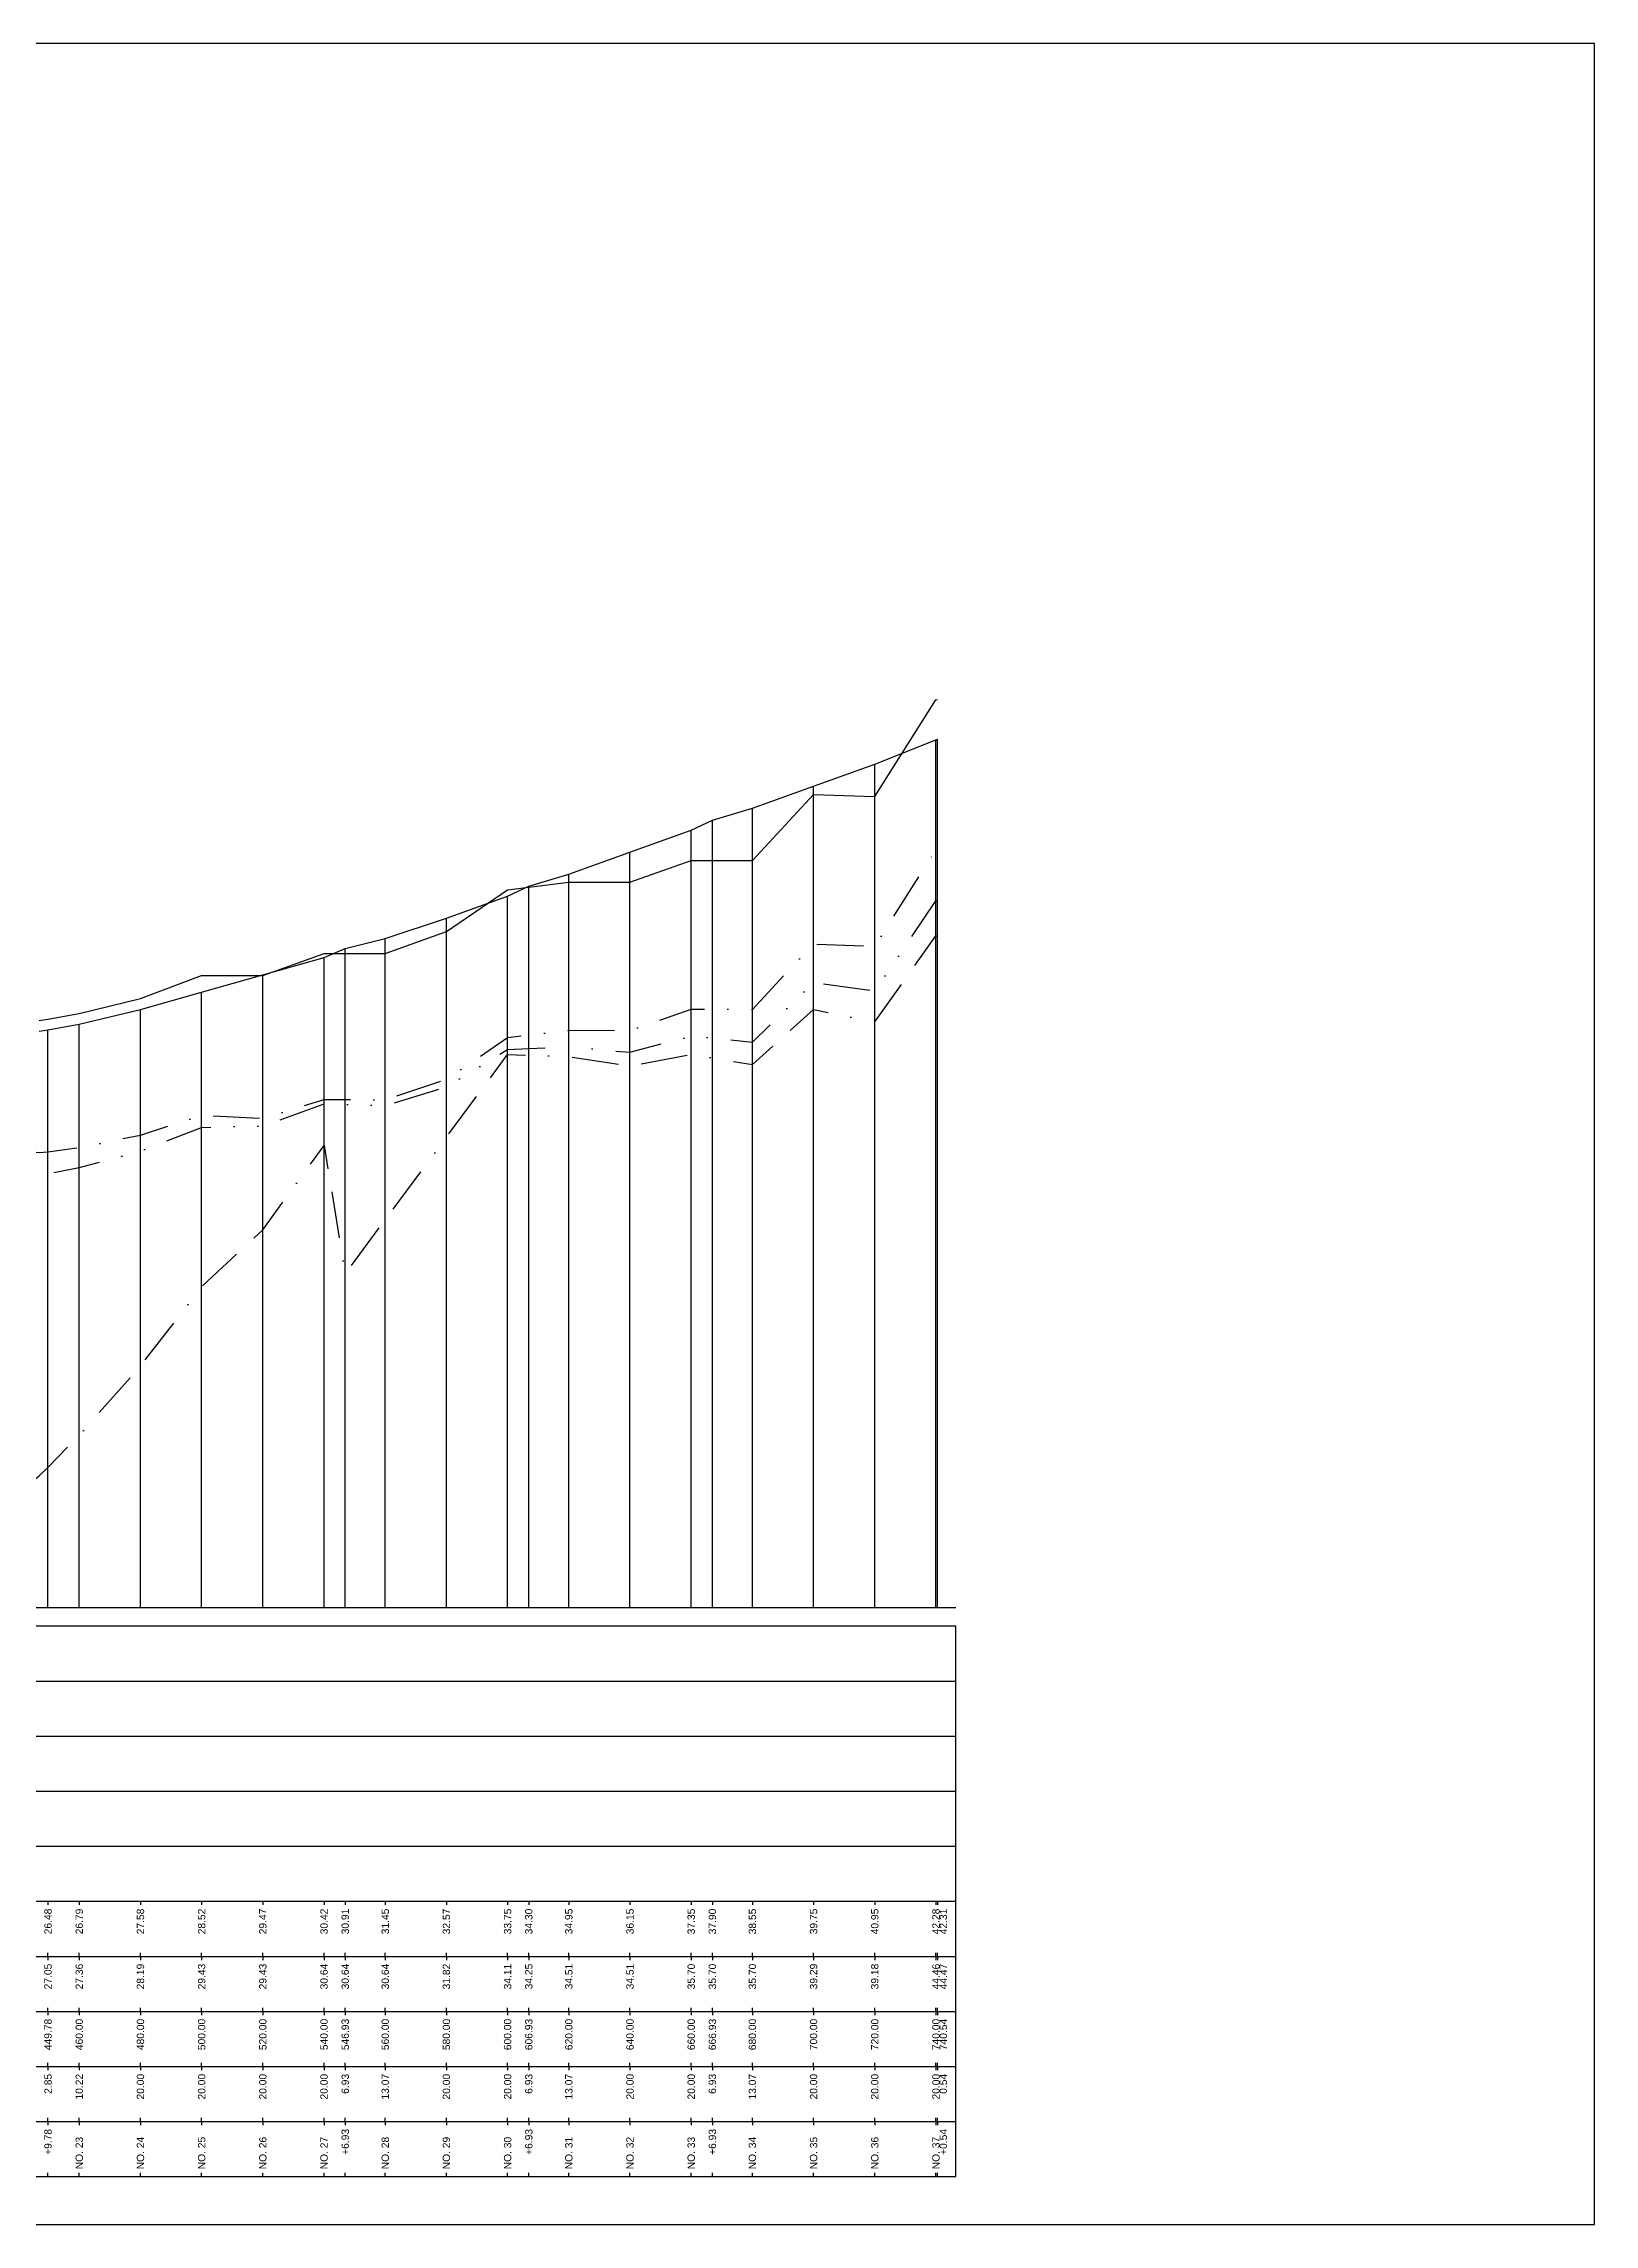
# Model space of a CAD drawing. Header units: millimetres. Extents: x -105495 to 3444, y -108190 to 2013.
# Drawn here: x 439 to 861, y -9660 to -9066 of the extents above; entities that cross this region are included whole.
import ezdxf
from ezdxf.enums import TextEntityAlignment as Align

# ---------------------------------------------------------------- set-up
doc = ezdxf.new("R2010")
doc.units = ezdxf.units.MM
for name, pattern in [('BORDER', [44.45, 12.7, -6.35, 12.7, -6.35, 0, -6.35]), ('DASHDOT', [25.4, 12.7, -6.35, 0, -6.35]), ('DIVIDE', [31.75, 12.7, -6.35, 0, -6.35, 0, -6.35])]:
    doc.linetypes.add(name, pattern=pattern)
for name, color, linetype in [('KZ_종단_계획선', 1, 'Continuous'), ('KZ_종단_도각', 7, 'Continuous'), ('KZ_종단_수직선', 7, 'Continuous'), ('KZ_종단_암선1', 56, 'DASHDOT'), ('KZ_종단_암선2', 4, 'DIVIDE'), ('KZ_종단_암선3', 6, 'BORDER'), ('KZ_종단_지반선', 3, 'Continuous'), ('KZ_종단_테이블문자', 7, 'Continuous'), ('KZ_종단_테이블선', 7, 'Continuous')]:
    doc.layers.add(name, color=color, linetype=linetype)
doc.styles.get("Standard").update_dxf_attribs({"font": 'arial.ttf'})

msp = doc.modelspace()

# ---------------------------------------------------------------- linework, layer by layer
at = {"layer": 'KZ_종단_계획선'}
msp.add_lwpolyline([(437.44, -9334.98), (439.82, -9334.61), (448.33, -9333.07), (465, -9329.1), (481.67, -9324.38), (498.33, -9319.66), (515, -9314.88), (520.77, -9312.44), (531.67, -9309.74), (548.33, -9304.17), (565, -9298.23), (570.77, -9295.49), (581.67, -9292.23), (598.33, -9286.24), (615, -9280.25), (620.77, -9277.51), (631.67, -9274.25), (648.33, -9268.26), (665, -9262.26), (681.67, -9255.61), (682.11, -9255.45)], dxfattribs=at)
at = {"layer": 'KZ_종단_도각'}
msp.add_lwpolyline([(20, -9660), (861, -9660), (861, -9066), (20, -9066)], close=True, dxfattribs=at)
at = {"layer": 'KZ_종단_수직선'}
for p, q in [((681.67, -9492), (681.67, -9255.61)), ((682.12, -9492), (682.12, -9255.45)), ((665, -9492), (665, -9262.26)), ((648.33, -9492), (648.33, -9268.26)), ((620.77, -9492), (620.77, -9277.51)), ((631.67, -9492), (631.67, -9274.25)), ((615, -9492), (615, -9280.25)), ((598.33, -9492), (598.33, -9286.24)), ((570.77, -9492), (570.77, -9295.49)), ((581.67, -9492), (581.67, -9292.23)), ((565, -9492), (565, -9298.23)), ((548.33, -9492), (548.33, -9304.17)), ((520.77, -9492), (520.77, -9312.44)), ((531.67, -9492), (531.67, -9309.74)), ((498.33, -9492), (498.33, -9319.66)), ((515, -9492), (515, -9314.88)), ((481.67, -9492), (481.67, -9324.38)), ((465, -9492), (465, -9329.1)), ((439.82, -9492), (439.82, -9334.61)), ((448.33, -9492), (448.33, -9333.07))]:
    msp.add_line(p, q, dxfattribs=at)
at = {"layer": 'KZ_종단_암선1', "flags": 128}
msp.add_lwpolyline([(65, -9417.36), (69.27, -9412.52), (69.27, -9412.52), (69.27, -9412.52), (69.27, -9412.52), (69.27, -9412.52), (69.27, -9412.52), (74.79, -9406.27), (74.79, -9406.27), (74.79, -9406.27), (74.79, -9406.27), (74.79, -9406.27), (74.79, -9406.27), (74.79, -9406.27), (74.79, -9406.27), (81.67, -9398.48), (98.33, -9396.74), (110.79, -9398.14), (110.8, -9398.14), (115, -9396.3), (131.67, -9395.67), (137.44, -9394.93), (148.33, -9392.51), (154.11, -9391.16), (165, -9388.61), (181.67, -9387.43), (198.33, -9384.42), (210.79, -9383.11), (210.79, -9383.11), (210.79, -9383.11), (210.79, -9383.11), (215, -9382.89), (231.67, -9380.62), (245.59, -9378.3), (245.59, -9378.3), (245.59, -9378.3), (245.6, -9378.3), (248.33, -9377.61), (265, -9377.13), (269.79, -9375.93), (269.79, -9375.93), (269.79, -9375.93), (269.79, -9375.93), (281.67, -9375.56), (298.33, -9373.35), (306.99, -9372.71), (306.99, -9372.71), (306.99, -9372.71), (315, -9373.2), (331.67, -9372.65), (348.33, -9370.45), (365, -9369.75), (371, -9370.96), (381.67, -9373.11), (398.33, -9367.6), (415, -9367.04), (431.67, -9367.43), (437.44, -9368.07), (439.82, -9367.83), (448.33, -9366.68), (465, -9363.28), (481.67, -9357.9), (498.33, -9358.71), (515, -9353.58), (520.77, -9353.62), (531.67, -9353.69), (548.33, -9348.1), (565, -9336.73), (570.77, -9336.05), (581.67, -9334.76), (598.33, -9334.83), (615, -9328.97), (620.77, -9329), (631.67, -9329.06), (648.33, -9311.23), (665, -9311.87), (681.67, -9285.62), (682.12, -9285.57)], dxfattribs=at)
at = {"layer": 'KZ_종단_암선2', "flags": 128}
msp.add_lwpolyline([(69.27, -9449.46), (69.27, -9449.46), (69.27, -9449.46), (69.27, -9449.46), (69.27, -9449.46), (69.27, -9449.46), (74.79, -9426.78), (74.79, -9426.78), (74.79, -9426.78), (74.79, -9426.78), (74.79, -9426.78), (74.79, -9426.78), (74.79, -9426.78), (74.79, -9426.78), (81.67, -9398.53), (98.33, -9397.18), (110.79, -9398.87), (110.8, -9398.87), (115, -9397.12), (131.67, -9396.87), (137.44, -9396.27), (148.33, -9394.09), (154.11, -9392.88), (165, -9390.59), (181.67, -9389.79), (198.33, -9387.15), (210.79, -9386.13), (210.79, -9386.13), (210.79, -9386.13), (210.79, -9386.13), (215, -9386), (231.67, -9384.12), (245.59, -9382.11), (245.59, -9382.11), (245.59, -9382.11), (245.6, -9382.11), (248.33, -9381.48), (265, -9381.37), (269.79, -9380.28), (269.79, -9380.28), (269.79, -9380.28), (269.79, -9380.28), (281.67, -9380.18), (298.33, -9378.33), (306.99, -9377.88), (306.99, -9377.88), (306.99, -9377.88), (315, -9378.54), (331.67, -9378.35), (348.33, -9376.5), (365, -9376.15), (371, -9377.48), (381.67, -9379.86), (398.33, -9375.62), (415, -9374.26), (431.67, -9373.93), (437.44, -9374.21), (439.82, -9373.82), (448.33, -9372.15), (465, -9367.67), (481.67, -9361.19), (498.33, -9360.83), (515, -9354.77), (520.77, -9354.96), (531.67, -9355.31), (548.33, -9350.13), (565, -9339.95), (570.77, -9339.72), (581.67, -9339.28), (598.33, -9340.73), (615, -9336.33), (620.77, -9336.9), (631.67, -9337.96), (648.33, -9321.74), (665, -9324.04), (681.67, -9299.51), (682.12, -9299.5)], dxfattribs=at)
at = {"layer": 'KZ_종단_암선3', "flags": 128}
msp.add_lwpolyline([(69.27, -9449.66), (69.27, -9449.66), (69.27, -9449.66), (69.27, -9449.66), (69.27, -9449.66), (69.27, -9449.66), (74.79, -9427.24), (74.79, -9427.24), (74.79, -9427.24), (74.79, -9427.24), (74.79, -9427.24), (74.79, -9427.24), (74.79, -9427.24), (74.79, -9427.24), (81.67, -9399.32), (98.33, -9403.05), (110.79, -9408.55), (110.8, -9408.55), (115, -9408.09), (131.67, -9412.95), (137.44, -9414.12), (148.33, -9415.29), (154.11, -9415.84), (165, -9416.89), (181.67, -9421.19), (198.33, -9423.63), (210.79, -9426.41), (210.79, -9426.41), (210.79, -9426.41), (210.79, -9426.41), (215, -9427.55), (231.67, -9430.7), (245.59, -9432.88), (245.59, -9432.88), (245.59, -9432.88), (245.6, -9432.88), (248.33, -9433.07), (265, -9437.94), (269.79, -9438.27), (269.79, -9438.27), (269.79, -9438.27), (269.79, -9438.27), (281.67, -9441.67), (298.33, -9444.71), (306.99, -9446.77), (306.99, -9446.77), (306.99, -9446.77), (315, -9449.74), (331.67, -9454.32), (348.33, -9457.18), (365, -9461.46), (371, -9464.46), (381.67, -9469.79), (398.33, -9470.62), (415, -9470.63), (431.67, -9460.49), (437.44, -9456.12), (439.82, -9453.8), (448.33, -9445.05), (465, -9426.22), (481.67, -9404.6), (498.33, -9389.1), (515, -9366.15), (520.77, -9401.1), (565, -9341.35), (570.77, -9341.53), (581.67, -9341.88), (598.33, -9344.52), (615, -9341.31), (620.77, -9342.28), (631.67, -9344.11), (648.33, -9329.05), (665, -9332.49), (681.67, -9309.06), (682.12, -9309.09)], dxfattribs=at)
at = {"layer": 'KZ_종단_지반선', "flags": 128}
msp.add_lwpolyline([(437.44, -9332.07), (439.82, -9331.73), (448.33, -9330.22), (465, -9326.06), (481.67, -9319.86), (498.33, -9319.86), (515, -9313.8), (520.77, -9313.8), (531.67, -9313.8), (548.33, -9307.88), (565, -9296.45), (570.77, -9295.75), (581.67, -9294.43), (598.33, -9294.43), (615, -9288.48), (620.77, -9288.48), (631.67, -9288.48), (648.33, -9270.55), (665, -9271.08), (681.67, -9244.72), (682.12, -9244.67)], dxfattribs=at)
at = {"layer": 'KZ_종단_테이블선'}
for p, q in [((45, -9492), (687.12, -9492)), ((45, -9497), (687.12, -9497)), ((687.12, -9512), (687.12, -9497)), ((45, -9512), (687.12, -9512)), ((687.12, -9527), (687.12, -9512)), ((45, -9527), (687.12, -9527)), ((687.12, -9542), (687.12, -9527)), ((45, -9542), (687.12, -9542)), ((687.12, -9557), (687.12, -9542)), ((45, -9557), (687.12, -9557)), ((687.12, -9572), (687.12, -9557)), ((45, -9572), (687.12, -9572)), ((439.82, -9572), (439.82, -9573)), ((448.33, -9572), (448.33, -9573)), ((465, -9572), (465, -9573)), ((481.67, -9572), (481.67, -9573)), ((498.33, -9572), (498.33, -9573)), ((515, -9572), (515, -9573)), ((520.77, -9572), (520.77, -9573)), ((531.67, -9572), (531.67, -9573)), ((548.33, -9572), (548.33, -9573)), ((565, -9572), (565, -9573)), ((570.77, -9572), (570.77, -9573)), ((581.67, -9572), (581.67, -9573)), ((598.33, -9572), (598.33, -9573)), ((615, -9572), (615, -9573)), ((620.77, -9572), (620.77, -9573)), ((631.67, -9572), (631.67, -9573)), ((648.33, -9572), (648.33, -9573)), ((665, -9572), (665, -9573)), ((681.67, -9572), (681.67, -9573)), ((682.12, -9572), (682.12, -9573)), ((687.12, -9587), (687.12, -9572)), ((45, -9587), (687.12, -9587)), ((439.82, -9587), (439.82, -9586)), ((439.82, -9587), (439.82, -9588)), ((448.33, -9587), (448.33, -9586)), ((448.33, -9587), (448.33, -9588)), ((465, -9587), (465, -9586)), ((465, -9587), (465, -9588)), ((481.67, -9587), (481.67, -9586)), ((481.67, -9587), (481.67, -9588)), ((498.33, -9587), (498.33, -9586)), ((498.33, -9587), (498.33, -9588)), ((515, -9587), (515, -9586)), ((515, -9587), (515, -9588)), ((520.77, -9587), (520.77, -9586)), ((520.77, -9587), (520.77, -9588)), ((531.67, -9587), (531.67, -9586)), ((531.67, -9587), (531.67, -9588)), ((548.33, -9587), (548.33, -9586)), ((548.33, -9587), (548.33, -9588)), ((565, -9587), (565, -9586)), ((565, -9587), (565, -9588)), ((570.77, -9587), (570.77, -9586)), ((570.77, -9587), (570.77, -9588)), ((581.67, -9587), (581.67, -9586)), ((581.67, -9587), (581.67, -9588)), ((598.33, -9587), (598.33, -9586)), ((598.33, -9587), (598.33, -9588)), ((615, -9587), (615, -9586)), ((615, -9587), (615, -9588)), ((620.77, -9587), (620.77, -9586)), ((620.77, -9587), (620.77, -9588)), ((631.67, -9587), (631.67, -9586)), ((631.67, -9587), (631.67, -9588)), ((648.33, -9587), (648.33, -9586)), ((648.33, -9587), (648.33, -9588)), ((665, -9587), (665, -9586)), ((665, -9587), (665, -9588)), ((681.67, -9587), (681.67, -9586)), ((681.67, -9587), (681.67, -9588)), ((682.12, -9587), (682.12, -9586)), ((682.12, -9587), (682.12, -9588)), ((687.12, -9602), (687.12, -9587)), ((45, -9602), (687.12, -9602)), ((439.82, -9602), (439.82, -9601)), ((439.82, -9602), (439.82, -9603)), ((448.33, -9602), (448.33, -9601)), ((448.33, -9602), (448.33, -9603)), ((465, -9602), (465, -9601)), ((465, -9602), (465, -9603)), ((481.67, -9602), (481.67, -9601)), ((481.67, -9602), (481.67, -9603)), ((498.33, -9602), (498.33, -9601)), ((498.33, -9602), (498.33, -9603)), ((515, -9602), (515, -9601)), ((515, -9602), (515, -9603)), ((520.77, -9602), (520.77, -9601)), ((520.77, -9602), (520.77, -9603)), ((531.67, -9602), (531.67, -9601)), ((531.67, -9602), (531.67, -9603)), ((548.33, -9602), (548.33, -9601)), ((548.33, -9602), (548.33, -9603)), ((565, -9602), (565, -9601)), ((565, -9602), (565, -9603)), ((570.77, -9602), (570.77, -9601)), ((570.77, -9602), (570.77, -9603)), ((581.67, -9602), (581.67, -9601)), ((581.67, -9602), (581.67, -9603)), ((598.33, -9602), (598.33, -9601)), ((598.33, -9602), (598.33, -9603)), ((615, -9602), (615, -9601)), ((615, -9602), (615, -9603)), ((620.77, -9602), (620.77, -9601)), ((620.77, -9602), (620.77, -9603)), ((631.67, -9602), (631.67, -9601)), ((631.67, -9602), (631.67, -9603)), ((648.33, -9602), (648.33, -9601)), ((648.33, -9602), (648.33, -9603)), ((665, -9602), (665, -9601)), ((665, -9602), (665, -9603)), ((681.67, -9602), (681.67, -9601)), ((681.67, -9602), (681.67, -9603)), ((682.12, -9602), (682.12, -9601)), ((682.12, -9602), (682.12, -9603)), ((687.12, -9617), (687.12, -9602)), ((439.82, -9617), (439.82, -9616)), ((448.33, -9617), (448.33, -9616)), ((465, -9617), (465, -9616)), ((481.67, -9617), (481.67, -9616)), ((498.33, -9617), (498.33, -9616)), ((515, -9617), (515, -9616)), ((520.77, -9617), (520.77, -9616)), ((531.67, -9617), (531.67, -9616)), ((548.33, -9617), (548.33, -9616)), ((565, -9617), (565, -9616)), ((570.77, -9617), (570.77, -9616)), ((581.67, -9617), (581.67, -9616)), ((598.33, -9617), (598.33, -9616)), ((615, -9617), (615, -9616)), ((620.77, -9617), (620.77, -9616)), ((631.67, -9617), (631.67, -9616)), ((648.33, -9617), (648.33, -9616)), ((665, -9617), (665, -9616)), ((681.67, -9617), (681.67, -9616)), ((682.12, -9617), (682.12, -9616)), ((45, -9617), (687.12, -9617)), ((439.82, -9617), (439.82, -9618)), ((448.33, -9617), (448.33, -9618)), ((465, -9617), (465, -9618)), ((481.67, -9617), (481.67, -9618)), ((498.33, -9617), (498.33, -9618)), ((515, -9617), (515, -9618)), ((520.77, -9617), (520.77, -9618)), ((531.67, -9617), (531.67, -9618)), ((548.33, -9617), (548.33, -9618)), ((565, -9617), (565, -9618)), ((570.77, -9617), (570.77, -9618)), ((581.67, -9617), (581.67, -9618)), ((598.33, -9617), (598.33, -9618)), ((615, -9617), (615, -9618)), ((620.77, -9617), (620.77, -9618)), ((631.67, -9617), (631.67, -9618)), ((648.33, -9617), (648.33, -9618)), ((665, -9617), (665, -9618)), ((681.67, -9617), (681.67, -9618)), ((682.12, -9617), (682.12, -9618)), ((687.12, -9632), (687.12, -9617)), ((45, -9632), (687.12, -9632)), ((439.82, -9632), (439.82, -9631)), ((439.82, -9632), (439.82, -9633)), ((448.33, -9632), (448.33, -9631)), ((448.33, -9632), (448.33, -9633)), ((465, -9632), (465, -9631)), ((465, -9632), (465, -9633)), ((481.67, -9632), (481.67, -9631)), ((481.67, -9632), (481.67, -9633)), ((498.33, -9632), (498.33, -9631)), ((498.33, -9632), (498.33, -9633)), ((515, -9632), (515, -9631)), ((515, -9632), (515, -9633)), ((520.77, -9632), (520.77, -9631)), ((520.77, -9632), (520.77, -9633)), ((531.67, -9632), (531.67, -9631)), ((531.67, -9632), (531.67, -9633)), ((548.33, -9632), (548.33, -9631)), ((548.33, -9632), (548.33, -9633)), ((565, -9632), (565, -9631)), ((565, -9632), (565, -9633)), ((570.77, -9632), (570.77, -9631)), ((570.77, -9632), (570.77, -9633)), ((581.67, -9632), (581.67, -9631)), ((581.67, -9632), (581.67, -9633)), ((598.33, -9632), (598.33, -9631)), ((598.33, -9632), (598.33, -9633)), ((615, -9632), (615, -9631)), ((615, -9632), (615, -9633)), ((620.77, -9632), (620.77, -9631)), ((620.77, -9632), (620.77, -9633)), ((631.67, -9632), (631.67, -9631)), ((631.67, -9632), (631.67, -9633)), ((648.33, -9632), (648.33, -9631)), ((648.33, -9632), (648.33, -9633)), ((665, -9632), (665, -9631)), ((665, -9632), (665, -9633)), ((681.67, -9632), (681.67, -9631)), ((681.67, -9632), (681.67, -9633)), ((682.12, -9632), (682.12, -9631)), ((682.12, -9632), (682.12, -9633)), ((687.12, -9647), (687.12, -9632)), ((439.82, -9647), (439.82, -9646)), ((448.33, -9647), (448.33, -9646)), ((465, -9647), (465, -9646)), ((481.67, -9647), (481.67, -9646)), ((498.33, -9647), (498.33, -9646)), ((515, -9647), (515, -9646)), ((520.77, -9647), (520.77, -9646)), ((531.67, -9647), (531.67, -9646)), ((548.33, -9647), (548.33, -9646)), ((565, -9647), (565, -9646)), ((570.77, -9647), (570.77, -9646)), ((581.67, -9647), (581.67, -9646)), ((598.33, -9647), (598.33, -9646)), ((615, -9647), (615, -9646)), ((620.77, -9647), (620.77, -9646)), ((631.67, -9647), (631.67, -9646)), ((648.33, -9647), (648.33, -9646)), ((665, -9647), (665, -9646)), ((681.67, -9647), (681.67, -9646)), ((682.12, -9647), (682.12, -9646)), ((45, -9647), (687.12, -9647))]:
    msp.add_line(p, q, dxfattribs=at)

# ---------------------------------------------------------------- texts
at = {"layer": 'KZ_종단_테이블문자'}
for s, p in [('26.48', (439.82, -9574)), ('26.79', (448.33, -9574)), ('27.58', (465, -9574)), ('28.52', (481.67, -9574)), ('29.47', (498.33, -9574)), ('30.42', (515, -9574)), ('30.91', (520.77, -9574)), ('31.45', (531.67, -9574)), ('32.57', (548.33, -9574)), ('33.75', (565, -9574)), ('34.30', (570.77, -9574)), ('34.95', (581.67, -9574)), ('36.15', (598.33, -9574)), ('37.35', (615, -9574)), ('37.90', (620.77, -9574)), ('38.55', (631.67, -9574)), ('39.75', (648.33, -9574)), ('40.95', (665, -9574)), ('42.28', (681.67, -9574)), ('42.31', (683.67, -9574)), ('27.05', (439.82, -9589)), ('27.36', (448.33, -9589)), ('28.19', (465, -9589)), ('29.43', (481.67, -9589)), ('29.43', (498.33, -9589)), ('30.64', (515, -9589)), ('30.64', (520.77, -9589)), ('30.64', (531.67, -9589)), ('31.82', (548.33, -9589)), ('34.11', (565, -9589)), ('34.25', (570.77, -9589)), ('34.51', (581.67, -9589)), ('34.51', (598.33, -9589)), ('35.70', (615, -9589)), ('35.70', (620.77, -9589)), ('35.70', (631.67, -9589)), ('39.29', (648.33, -9589)), ('39.18', (665, -9589)), ('44.46', (681.67, -9589)), ('44.47', (683.67, -9589)), ('449.78', (439.82, -9604)), ('460.00', (448.33, -9604)), ('480.00', (465, -9604)), ('500.00', (481.67, -9604)), ('520.00', (498.33, -9604)), ('540.00', (515, -9604)), ('546.93', (520.77, -9604)), ('560.00', (531.67, -9604)), ('580.00', (548.33, -9604)), ('600.00', (565, -9604)), ('606.93', (570.77, -9604)), ('620.00', (581.67, -9604)), ('640.00', (598.33, -9604)), ('660.00', (615, -9604)), ('666.93', (620.77, -9604)), ('680.00', (631.67, -9604)), ('700.00', (648.33, -9604)), ('720.00', (665, -9604)), ('740.00', (681.67, -9604)), ('740.54', (683.67, -9604)), ('2.85', (439.82, -9619)), ('10.22', (448.33, -9619)), ('20.00', (465, -9619)), ('20.00', (481.67, -9619)), ('20.00', (498.33, -9619)), ('20.00', (515, -9619)), ('6.93', (520.77, -9619)), ('13.07', (531.67, -9619)), ('20.00', (548.33, -9619)), ('20.00', (565, -9619)), ('6.93', (570.77, -9619)), ('13.07', (581.67, -9619)), ('20.00', (598.33, -9619)), ('20.00', (615, -9619)), ('6.93', (620.77, -9619)), ('13.07', (631.67, -9619)), ('20.00', (648.33, -9619)), ('20.00', (665, -9619)), ('20.00', (681.67, -9619)), ('0.54', (683.67, -9619)), ('+9.78', (439.82, -9634)), ('+6.93', (520.77, -9634)), ('+6.93', (570.77, -9634)), ('+6.93', (620.77, -9634)), ('+0.54', (683.67, -9634))]:
    msp.add_text(s, height=2, rotation=90, dxfattribs=at).set_placement(p, align=Align.MIDDLE_RIGHT)
for s, p in [('NO. 23', (448.33, -9645)), ('NO. 24', (465, -9645)), ('NO. 25', (481.67, -9645)), ('NO. 26', (498.33, -9645)), ('NO. 27', (515, -9645)), ('NO. 28', (531.67, -9645)), ('NO. 29', (548.33, -9645)), ('NO. 30', (565, -9645)), ('NO. 31', (581.67, -9645)), ('NO. 32', (598.33, -9645)), ('NO. 33', (615, -9645)), ('NO. 34', (631.67, -9645)), ('NO. 35', (648.33, -9645)), ('NO. 36', (665, -9645)), ('NO. 37', (681.67, -9645))]:
    msp.add_text(s, height=2, rotation=90, dxfattribs=at).set_placement(p, align=Align.MIDDLE_LEFT)

doc.saveas('drawing.dxf')
